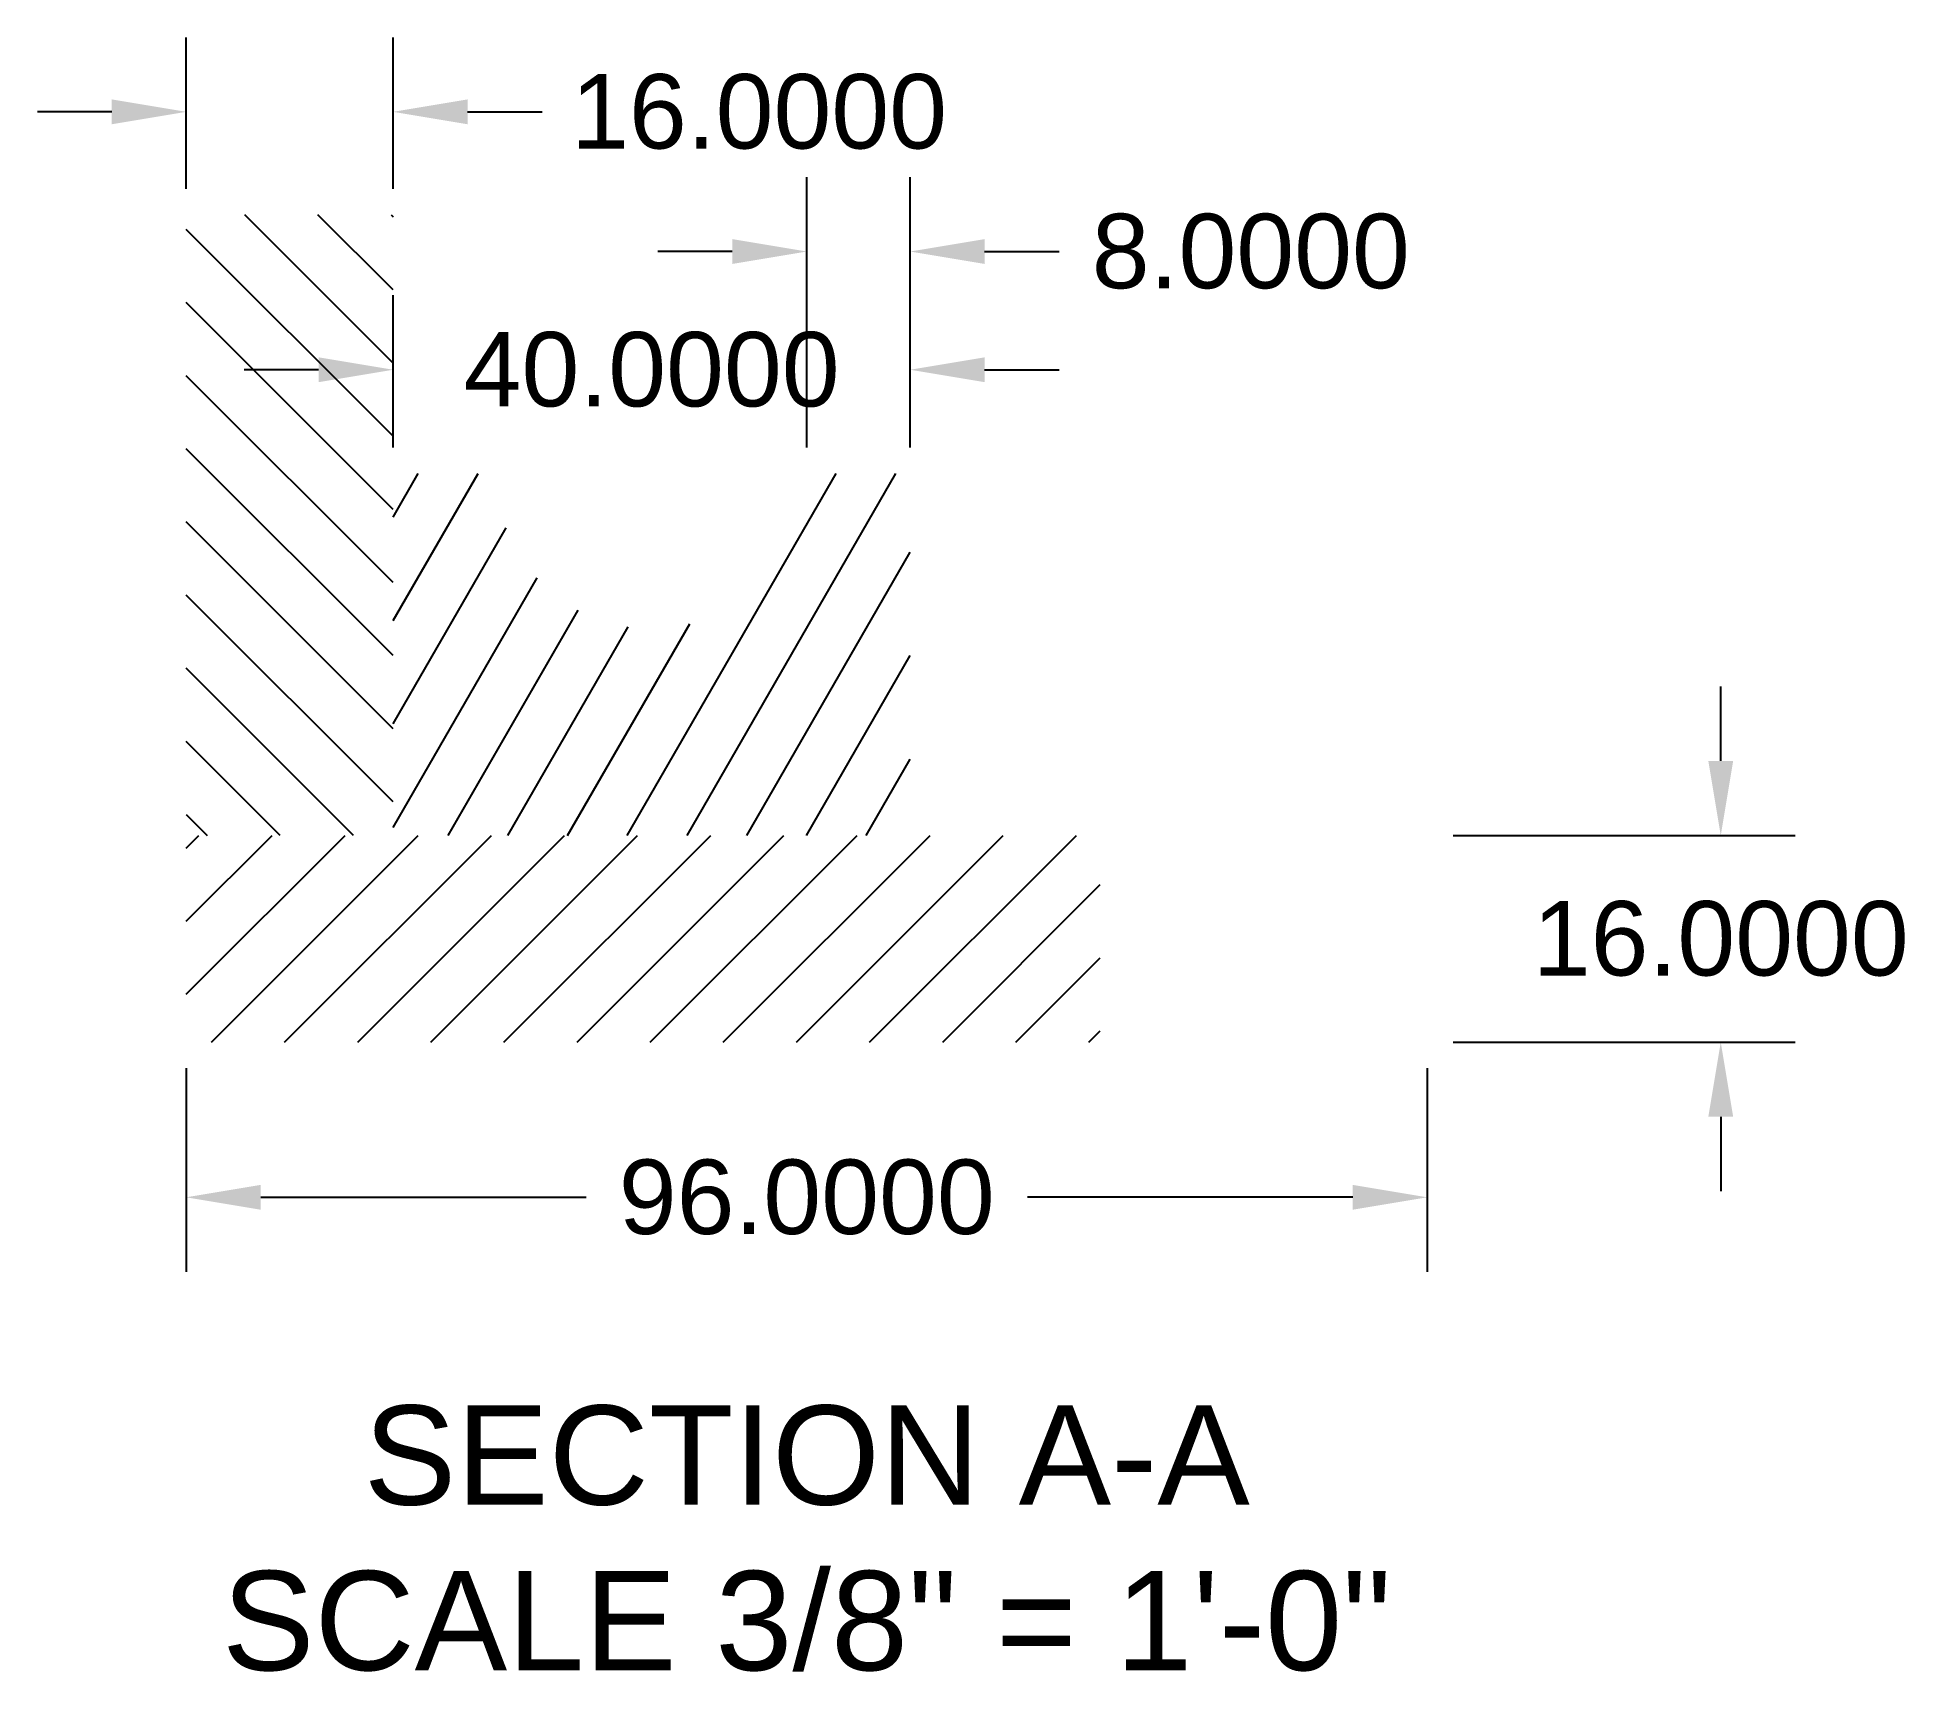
# Paper-space layout 'Layout2' of a CAD drawing. Header units: inches. Extents: x 3.22 to 7.74, y 0.53 to 4.48.
import ezdxf

# ---------------------------------------------------------------- set-up
doc = ezdxf.new("R2010")
doc.units = ezdxf.units.IN
doc.header["$MEASUREMENT"] = 0
doc.layers.add('MD_Annotation', color=7, linetype='Continuous', lineweight=25)
doc.layers.add('MD_Hatching', color=7, linetype='Continuous', lineweight=25)
doc.styles.get("Standard").update_dxf_attribs({"font": 'arial.ttf'})
doc.dimstyles.get("Standard").update_dxf_attribs({"dimtxt": 0.18, "dimasz": 0.18, "dimexe": 0.18, "dimexo": 0.0625, "dimgap": 0.09, "dimtad": 0, "dimtih": 1, "dimtoh": 1, "dimdec": 4, "dimzin": 0, "dimdsep": 46, "dimtxsty": 'Standard', "dimcen": 0.09, "dimadec": 0, "dimazin": 0, "dimtfac": 1, "dimtdec": 4, "dimtofl": 0, "dimtmove": 0, "dimatfit": 3, "dimfxl": 1, "dimtolj": 1, "dimtzin": 0, "dimarcsym": 0})

# ---------------------------------------------------------------- blocks, each defined once
blk = doc.blocks.new('*D8')
at = {"color": 0, "lineweight": -2, "transparency": 16777216}
for p, q in [((3.5835, 4.1158), (3.5835, 4.4823)), ((4.0835, 4.1158), (4.0835, 4.4823)), ((3.4035, 4.3023), (3.2235, 4.3023)), ((4.2635, 4.3023), (4.4435, 4.3023))]:
    blk.add_line(p, q, dxfattribs=at)
at = {"color": 0, "transparency": 16777216}
for points in [[(3.4035, 4.3323), (3.4035, 4.2723), (3.5835, 4.3023)], [(4.2635, 4.3323), (4.2635, 4.2723), (4.0835, 4.3023)]]:
    blk.add_solid(points, dxfattribs=at)
at = {"layer": 'Defpoints', "color": 0, "transparency": 16777216}
for p in [(4.0835, 4.3023), (3.5835, 4.0533), (4.0835, 4.0533)]:
    blk.add_point(p, dxfattribs=at)
at = {"color": 0, "transparency": 16777216, "insert": (4.9682, 4.3023), "char_height": 0.18, "attachment_point": 5}
blk.add_mtext('\\A1;16.0000', dxfattribs=at)
blk = doc.blocks.new('*D9')
at = {"color": 0, "lineweight": -2, "transparency": 16777216}
for p, q in [((4.0835, 3.4908), (4.0835, 3.8589)), ((5.3335, 3.4908), (5.3335, 3.8589)), ((3.9035, 3.6789), (3.7235, 3.6789)), ((5.5135, 3.6789), (5.6935, 3.6789))]:
    blk.add_line(p, q, dxfattribs=at)
at = {"color": 0, "transparency": 16777216}
for points in [[(3.9035, 3.7089), (3.9035, 3.6489), (4.0835, 3.6789)], [(5.5135, 3.7089), (5.5135, 3.6489), (5.3335, 3.6789)]]:
    blk.add_solid(points, dxfattribs=at)
at = {"layer": 'Defpoints', "color": 0, "transparency": 16777216}
for p in [(5.3335, 3.6789), (4.0835, 3.4283), (5.3335, 3.4283)]:
    blk.add_point(p, dxfattribs=at)
at = {"color": 0, "transparency": 16777216, "insert": (4.7085, 3.6789), "char_height": 0.18, "attachment_point": 5}
blk.add_mtext('\\A1;40.0000', dxfattribs=at)
blk = doc.blocks.new('*D10')
at = {"color": 0, "lineweight": -2, "transparency": 16777216}
for p, q in [((3.5835, 1.9908), (3.5835, 1.4985)), ((6.5835, 1.9908), (6.5835, 1.4985)), ((3.7635, 1.6785), (4.5502, 1.6785)), ((6.4035, 1.6785), (5.6167, 1.6785))]:
    blk.add_line(p, q, dxfattribs=at)
at = {"color": 0, "transparency": 16777216}
for points in [[(3.7635, 1.7085), (3.7635, 1.6485), (3.5835, 1.6785)], [(6.4035, 1.7085), (6.4035, 1.6485), (6.5835, 1.6785)]]:
    blk.add_solid(points, dxfattribs=at)
at = {"layer": 'Defpoints', "color": 0, "transparency": 16777216}
for p in [(3.5835, 2.0533), (6.5835, 2.0533), (6.5835, 1.6785)]:
    blk.add_point(p, dxfattribs=at)
at = {"color": 0, "transparency": 16777216, "insert": (5.0835, 1.6785), "char_height": 0.18, "attachment_point": 5}
blk.add_mtext('\\A1;96.0000', dxfattribs=at)
blk = doc.blocks.new('*D11')
at = {"color": 0, "lineweight": -2, "transparency": 16777216}
for p, q in [((7.293, 2.7333), (7.293, 2.9133)), ((6.646, 2.5533), (7.473, 2.5533)), ((6.646, 2.0533), (7.473, 2.0533)), ((7.293, 1.8733), (7.293, 1.6933))]:
    blk.add_line(p, q, dxfattribs=at)
at = {"color": 0, "transparency": 16777216}
for points in [[(7.263, 2.7333), (7.323, 2.7333), (7.293, 2.5533)], [(7.263, 1.8733), (7.323, 1.8733), (7.293, 2.0533)]]:
    blk.add_solid(points, dxfattribs=at)
at = {"layer": 'Defpoints', "color": 0, "transparency": 16777216}
for p in [(6.5835, 2.5533), (6.5835, 2.0533), (7.293, 2.0533)]:
    blk.add_point(p, dxfattribs=at)
at = {"color": 0, "transparency": 16777216, "insert": (7.293, 2.3033), "char_height": 0.18, "attachment_point": 5}
blk.add_mtext('\\A1;16.0000', dxfattribs=at)
blk = doc.blocks.new('*D12')
at = {"color": 0, "lineweight": -2, "transparency": 16777216}
for p, q in [((5.0835, 3.4908), (5.0835, 4.1446)), ((5.3335, 3.4908), (5.3335, 4.1446)), ((4.9035, 3.9646), (4.7235, 3.9646)), ((5.5135, 3.9646), (5.6935, 3.9646))]:
    blk.add_line(p, q, dxfattribs=at)
at = {"color": 0, "transparency": 16777216}
for points in [[(4.9035, 3.9946), (4.9035, 3.9346), (5.0835, 3.9646)], [(5.5135, 3.9946), (5.5135, 3.9346), (5.3335, 3.9646)]]:
    blk.add_solid(points, dxfattribs=at)
at = {"layer": 'Defpoints', "color": 0, "transparency": 16777216}
for p in [(5.3335, 3.9646), (5.0835, 3.4283), (5.3335, 3.4283)]:
    blk.add_point(p, dxfattribs=at)
at = {"color": 0, "transparency": 16777216, "insert": (6.1569, 3.9646), "char_height": 0.18, "attachment_point": 5}
blk.add_mtext('\\A1;8.0000', dxfattribs=at)

psp = doc.layouts.new('Layout2')

# ---------------------------------------------------------------- hatches: boundary and pattern name
at = {"layer": 'MD_Hatching'}
h = psp.add_hatch(dxfattribs=at)
h.set_pattern_fill('ANSI31', color=256, angle=90, style=0)
h.paths.add_polyline_path([(4.0834627, 4.0533279), (3.5834627, 4.0533279), (3.5834627, 2.5533279), (4.0834627, 2.5533279), (4.0834627, 3.4283279)], flags=0)
h = psp.add_hatch(dxfattribs=at)
h.set_pattern_fill('ANSI31', color=256, angle=15, style=0)
edge = h.paths.add_edge_path(flags=0)
edge.add_line((5.3334627, 2.5533279), (5.3334627, 3.4283279))
edge.add_line((5.3334627, 3.4283279), (5.0834627, 3.4283279))
edge.add_ellipse((4.7084627, 3.4283279), major_axis=(0, -0.375), ratio=1, start_angle=-90, end_angle=90, ccw=False)
edge.add_line((4.3334627, 3.4283279), (4.0834627, 3.4283279))
edge.add_line((4.0834627, 3.4283279), (4.0834627, 2.5533279))
edge.add_line((4.0834627, 2.5533279), (5.3334627, 2.5533279))
h = psp.add_hatch(dxfattribs=at)
h.set_pattern_fill('ANSI31', color=256, style=0)
h.paths.add_polyline_path([(5.7931033, 2.5533279), (5.3334627, 2.5533279), (4.0834627, 2.5533279), (3.5834627, 2.5533279), (3.5834627, 2.0533279), (5.7931033, 2.0533279)], flags=0)

# ---------------------------------------------------------------- texts
at = {"layer": 'MD_Annotation', "insert": (5.0834627, 1.1753752), "char_height": 0.24, "width": 2.916671214, "attachment_point": 2}
psp.add_mtext('SECTION A-A\\PSCALE 3/8" = 1\'-0"', dxfattribs=at)

# ---------------------------------------------------------------- dimensions: what is measured, and where the dimension line sits
for base, p1, p2, picture, middle in [((4.0834627, 4.3023474), (3.5834627, 4.0533279), (4.0834627, 4.0533279), '*D8', (4.9682376, 4.3023474)), ((5.3334627, 3.9646282), (5.0834627, 3.4283279), (5.3334627, 3.4283279), '*D12', (6.1569075, 3.9646282)), ((5.3334627, 3.6788659), (4.0834627, 3.4283279), (5.3334627, 3.4283279), '*D9', (4.7084627, 3.6788659)), ((6.5834627, 1.6785292), (3.5834627, 2.0533279), (6.5834627, 2.0533279), '*D10', (5.0834627, 1.6785292))]:
    dim = psp.add_linear_dim(base=base, p1=p1, p2=p2, dimstyle='Standard', override={"dimlfac": -32})
    dim.commit()
    dim.dimension.update_dxf_attribs({"geometry": picture, "text_midpoint": middle})
dim = psp.add_linear_dim(base=(7.2929557, 2.0533279), p1=(6.5834627, 2.5533279), p2=(6.5834627, 2.0533279), angle=90, dimstyle='Standard', override={"dimlfac": -32})
dim.commit()
dim.dimension.update_dxf_attribs({"geometry": '*D11', "text_midpoint": (7.2929557, 2.3033279)})

doc.saveas('drawing.dxf')
